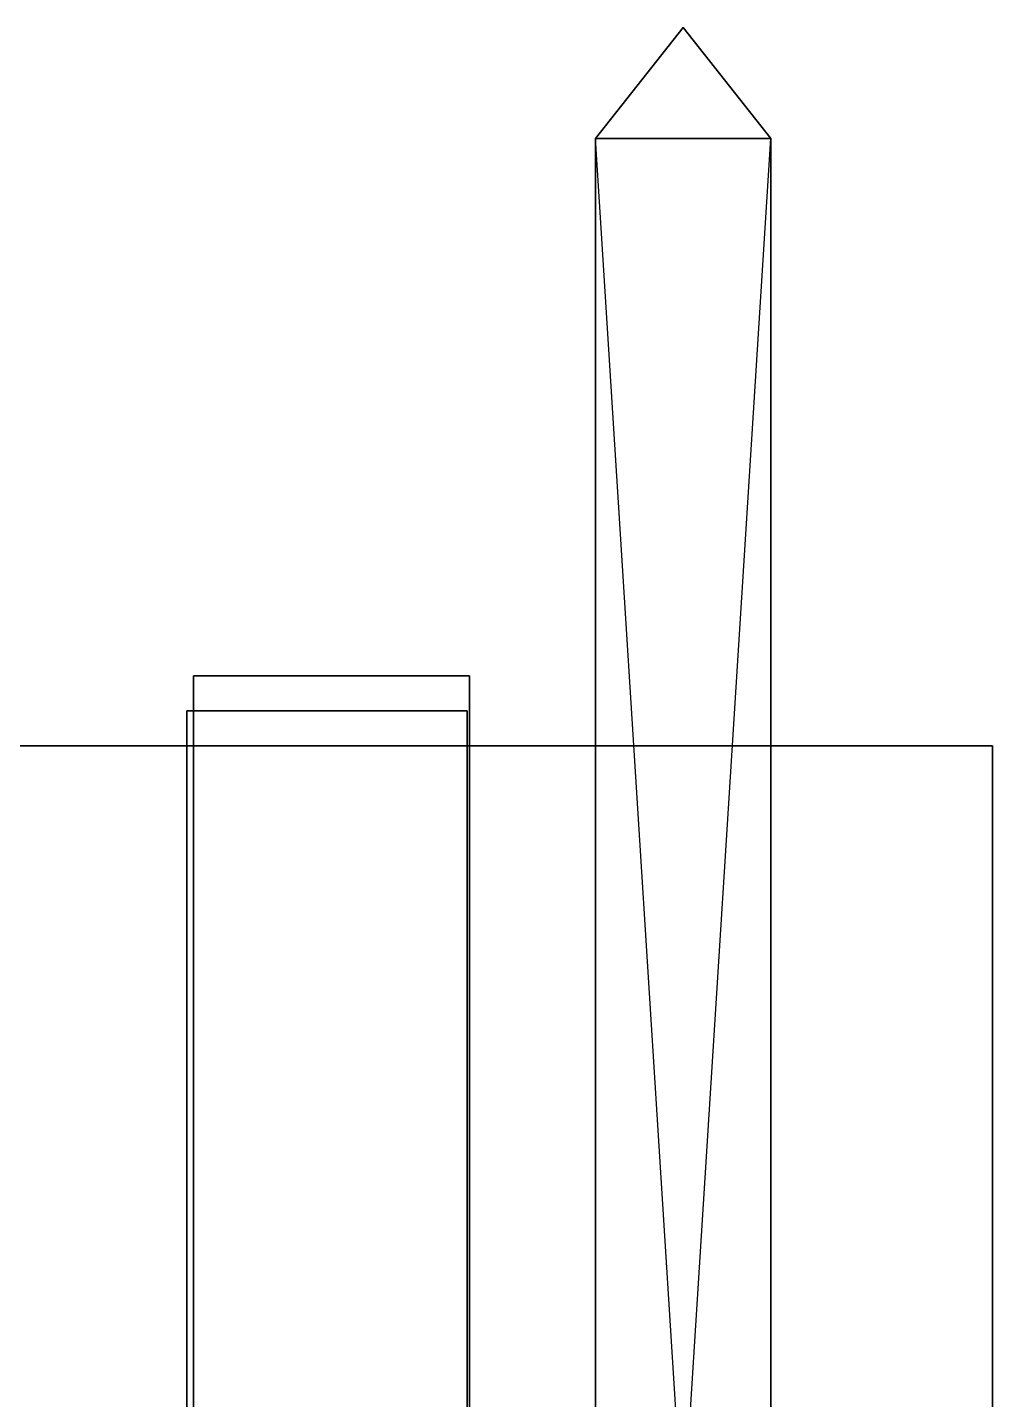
# Model space of a CAD drawing. Extents: x -3.3 to 26.7, y -2 to 14.5.
# Drawn here: x 1.787 to 4.54, y 2.636 to 6.55 of the extents above; entities that cross this region are included whole.
import ezdxf

# ---------------------------------------------------------------- set-up
doc = ezdxf.new("R2010")
doc.units = 0
doc.layers.add('UB3D', color=1, linetype='CONTINUOUS')

msp = doc.modelspace()

# ---------------------------------------------------------------- linework, layer by layer
at = {"layer": 'UB3D', "color": 254}
for points in [[(3.9076, 6.233333, -25.2516), (3.4076, 6.233333, -25.2516), (3.6576, 6.55, -25.5016)], [(3.4076, 6.233333, -25.7516), (3.9076, 6.233333, -25.7516), (3.6576, 6.55, -25.5016)], [(3.4076, 6.233333, -25.2516), (3.4076, 6.233333, -25.7516), (3.6576, 6.55, -25.5016)], [(3.9076, 6.233333, -25.7516), (3.9076, 6.233333, -25.2516), (3.6576, 6.55, -25.5016)], [(3.9076, -1.683333, -25.2516), (3.4076, -1.683333, -25.2516), (3.9076, 6.233333, -25.2516)], [(3.4076, -1.683333, -25.2516), (3.9076, 6.233333, -25.2516), (3.4076, 6.233333, -25.2516)], [(3.4076, -1.683333, -25.7516), (3.9076, -1.683333, -25.7516), (3.4076, 6.233333, -25.7516)], [(3.9076, -1.683333, -25.7516), (3.4076, 6.233333, -25.7516), (3.9076, 6.233333, -25.7516)], [(3.4076, -1.683333, -25.2516), (3.4076, -1.683333, -25.7516), (3.4076, 6.233333, -25.2516)], [(3.4076, -1.683333, -25.7516), (3.4076, 6.233333, -25.2516), (3.4076, 6.233333, -25.7516)], [(3.9076, -1.683333, -25.7516), (3.9076, -1.683333, -25.2516), (3.9076, 6.233333, -25.7516)], [(3.9076, -1.683333, -25.2516), (3.9076, 6.233333, -25.7516), (3.9076, 6.233333, -25.2516)]]:
    msp.add_3dface(points, dxfattribs=at)
at = {"layer": 'UB3D', "color": 255}
for points in [[(2.2606, 0.500101, -10.922), (2.2606, 0.500101, -9.017), (2.2606, 4.700101, -9.017), (2.2606, 4.700101, -10.922)], [(2.2606, 0.500101, -9.017), (3.048, 0.500101, -9.017), (3.048, 4.700101, -9.017), (2.2606, 4.700101, -9.017)], [(3.048, 0.500101, -10.922), (2.2606, 0.500101, -10.922), (2.2606, 4.700101, -10.922), (3.048, 4.700101, -10.922)], [(3.048, 4.700101, -10.922), (3.048, 4.700101, -9.017), (2.2606, 4.700101, -9.017)], [(3.048, 4.700101, -10.922), (2.2606, 4.700101, -9.017), (2.2606, 4.700101, -10.922)], [(3.048, 4.700101, -10.922), (2.2606, 4.700101, -10.922), (3.048, 4.700101, -10.922)], [(3.048, 0.500101, -9.017), (3.048, 0.500101, -10.922), (3.048, 4.700101, -10.922), (3.048, 4.700101, -9.017)]]:
    msp.add_3dface(points, dxfattribs=at)
at = {"layer": 'UB3D', "color": 27}
for points in [[(2.2416, 0.500101, -8.9816), (2.2416, 0.500101, -7.0816), (2.2416, 4.600101, -7.0816), (2.2416, 4.600101, -8.9816)], [(2.2416, 0.500101, -7.0816), (3.0416, 0.500101, -7.0816), (3.0416, 4.600101, -7.0816), (2.2416, 4.600101, -7.0816)], [(3.0416, 0.500101, -8.9816), (2.2416, 0.500101, -8.9816), (2.2416, 4.600101, -8.9816), (3.0416, 4.600101, -8.9816)], [(3.0416, 4.600101, -8.9816), (3.0416, 4.600101, -7.0816), (2.2416, 4.600101, -7.0816)], [(3.0416, 4.600101, -8.9816), (2.2416, 4.600101, -7.0816), (2.2416, 4.600101, -8.9816)], [(3.0416, 4.600101, -8.9816), (2.2416, 4.600101, -8.9816), (3.0416, 4.600101, -8.9816)], [(3.0416, 0.500101, -7.0816), (3.0416, 0.500101, -8.9816), (3.0416, 4.600101, -8.9816), (3.0416, 4.600101, -7.0816)]]:
    msp.add_3dface(points, dxfattribs=at)
at = {"layer": 'UB3D', "color": 20}
for points in [[(4.54, 0.500101, -14.07), (0.73, 0.500101, -14.07), (0.73, 4.500101, -14.07), (4.54, 4.500101, -14.07)], [(0.73, 0.500101, -3.91), (4.54, 0.500101, -3.91), (4.54, 4.500101, -3.91), (0.73, 4.500101, -3.91)], [(4.54, 4.500101, -3.91), (0.73, 4.500101, -3.91), (0.73, 4.500101, -14.07)], [(4.54, 4.500101, -3.91), (0.73, 4.500101, -14.07), (4.54, 4.500101, -14.07)], [(4.54, 0.500101, -3.91), (4.54, 0.500101, -14.07), (4.54, 4.500101, -14.07), (4.54, 4.500101, -3.91)], [(4.54, 4.500101, -3.91), (4.54, 4.500101, -14.07), (4.54, 4.500101, -3.91)]]:
    msp.add_3dface(points, dxfattribs=at)

doc.saveas('drawing.dxf')
